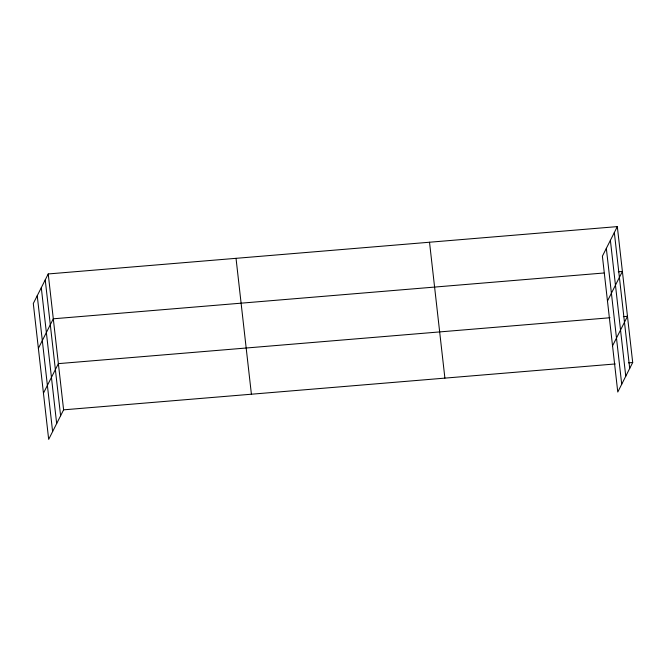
<?xml version="1.0" encoding="UTF-8"?>
<svg xmlns="http://www.w3.org/2000/svg" width="666" height="666" viewBox="0 0 666 666"><rect width="100%" height="100%" fill="white"/><g stroke="black" fill="none" stroke-linecap="round" stroke-linejoin="round"><path stroke-width="1" d="M48.227 273.951L33.3 303.496L48.676 439.393L63.603 409.84L48.227 273.951L617.324 226.606L632.7 362.504L617.773 392.049L602.397 256.16L617.324 226.606M38.378 348.343L53.297 318.798L603.92 272.993M43.448 393.19L58.375 363.636L610.023 317.749M607.475 300.999L622.394 271.453L618.289 271.795M612.545 345.845L627.472 316.3L623.368 316.641M63.603 409.84L615.251 363.952M628.596 362.845L632.7 362.504M614.327 232.542L629.703 368.44M610.389 240.334L625.765 376.232M606.335 248.368L621.711 384.257M429.52 242.233L444.896 378.122M236.03 258.325L251.407 394.222M45.23 279.887L60.606 415.775M41.292 287.679L56.668 423.568M37.238 295.704L52.614 431.601"/></g></svg>
